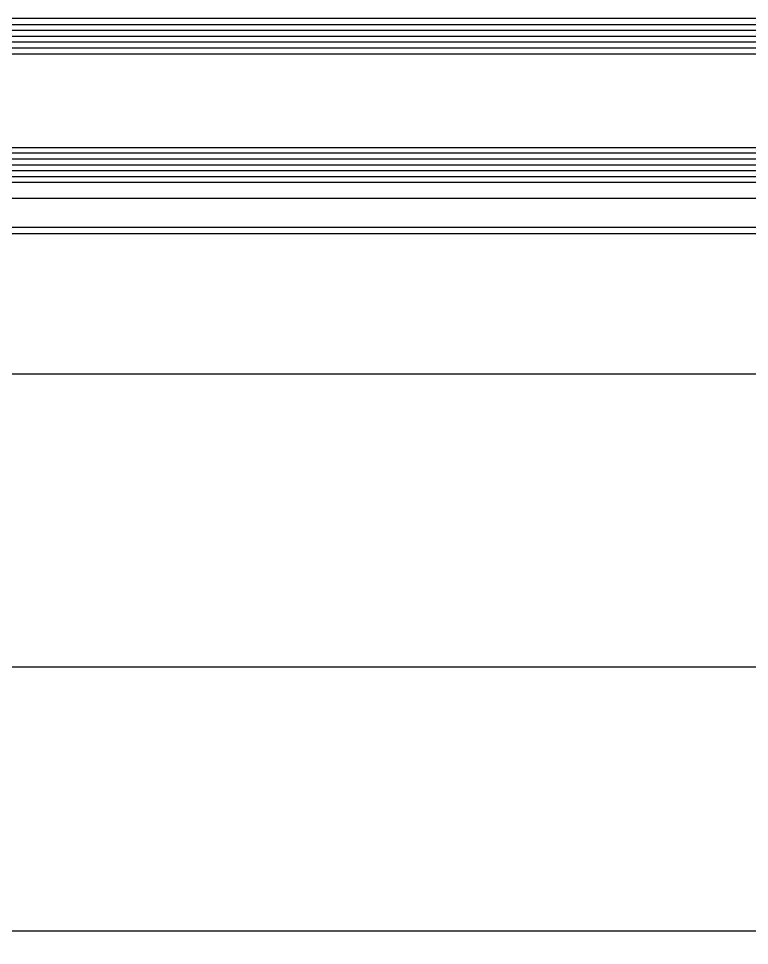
# Model space of a CAD drawing. Header units: inches. Extents: x 21 to 32698, y 13 to 3712.
# Drawn here: x 11099.69 to 11112.17, y 2584.83 to 2600.65 of the extents above; entities that cross this region are included whole.
import ezdxf

# ---------------------------------------------------------------- set-up
doc = ezdxf.new("R2010")
doc.units = ezdxf.units.IN
doc.header["$MEASUREMENT"] = 0
doc.set_wipeout_variables(frame=1)
for name, color, linetype, lineweight in [('Z_MİM_-KM-GLAZ-1', 8, 'Continuous', 25), ('Z_MİM_-KM-IZO-THERMAL', 8, 'Continuous', 25), ('Z_MİM_-KM-IZO-THERMAL-ROCKWOOL', 8, 'BATTING', 25), ('Z_MİM_-KM-PAINT', 8, 'Continuous', 25), ('Z_MİM_-KM-WALL-PLASTER', 8, 'Continuous', 25), ('Z_MİM_00', 8, 'Continuous', 25), ('Z_MİM_ALUMINIUM', 8, 'Continuous', 25), ('Z_MİM_KOLON-0.KAT', 8, 'Continuous', 25), ('Z_MİM_MYM_CAM', 8, 'Continuous', 25)]:
    doc.layers.add(name, color=color, linetype=linetype, lineweight=lineweight)
doc.linetypes.add('BATTING', pattern='A,0.00254,-2.54,[134,ltypeshp.shx,S=2.54,R=0,X=-2.54,Y=0],-5.08,[134,ltypeshp.shx,S=2.54,R=180,X=2.54,Y=0],-2.54', length=10.16254)

# ---------------------------------------------------------------- blocks, each defined once
blk = doc.blocks.new('*U183')
at = {"layer": 'Z_MİM_MYM_CAM'}
blk.add_line((2180.944878705921, 0), (271.8556404417906, 0), dxfattribs=at)
for points in [[(2180.944878705921, 0), (271.8556404417906, 0)], [(2180.944878705921, 0), (271.8556404417906, 0)], [(271.8556404417906, -1), (2180.944878705921, -1)], [(271.8556404417906, -2), (2180.944878705921, -2)], [(271.8556404417906, -3), (2180.944878705921, -3)], [(271.8556404417906, -4), (2180.944878705921, -4)], [(271.8556404417906, -5), (2180.944878705921, -5)], [(271.8556404417906, -6), (2180.944878705921, -6)], [(271.8556404417906, -22), (2180.944878705921, -22)], [(271.8556404417906, -22), (2180.944878705921, -22)], [(2180.944878705921, -23), (271.8556404417906, -23)], [(2180.944878705921, -24), (271.8556404417906, -24)], [(2180.944878705921, -25), (271.8556404417906, -25)], [(2180.944878705921, -26), (271.8556404417906, -26)], [(2180.944878705921, -27), (271.8556404417906, -27)], [(2180.944878705921, -28), (271.8556404417906, -28)], [(2180.944878705921, -28), (271.8556404417906, -28)]]:
    blk.add_lwpolyline(points, dxfattribs=at)
blk = doc.blocks.new('-KM-AL3 420_900')
at = {"layer": 'Z_MİM_KOLON-0.KAT', "xscale": 0.1, "yscale": 0.1, "zscale": 0.1}
blk.add_blockref('*U183', (3459.672107739083, 2313.300773529613), dxfattribs=at)
blk.add_wipeout([(3094.3862099892376, 2310.148302829374), (3094.386209989229, 2269.7308106578766), (3684.3862099892303, 2269.730810657762), (3684.3862099892303, 2310.148302829258)]).dxf.layer = 'Z_MİM_-KM-GLAZ-1'
at = {"layer": 'Z_MİM_ALUMINIUM'}
for p, q in [((3100.00582409167, 2309.630774370053), (3678.766595609646, 2309.630774370053)), ((3100.00582409167, 2297.730774279131), (3678.766595609646, 2297.730774279131))]:
    blk.add_line(p, q, dxfattribs=at)

msp = doc.modelspace()

# ---------------------------------------------------------------- block references
at = {"layer": 'Z_MİM_00'}
msp.add_blockref('-KM-AL3 420_900', (7602.329637220279, 287.3523255920242), dxfattribs=at)

# ---------------------------------------------------------------- next in the draw order: linework, layer by layer
at = {"layer": 'Z_MİM_-KM-IZO-THERMAL'}
msp.add_lwpolyline([(11329.21380157811, 1162.158650810004), (11329.21380157811, 969.5831087493367), (12844.21488399846, 969.5831087493367), (12844.21488399846, 2594.584265079446), (9029.214802936147, 2594.584265079446), (9029.214802936147, 1624.583233919091), (9319.214049533437, 1624.583233919091), (9319.214049533437, 969.583108823979), (10654.21387310369, 969.5831008522473), (10654.21387310369, 1161.831515063127)], dxfattribs=at)
at = {"layer": 'Z_MİM_-KM-IZO-THERMAL-ROCKWOOL', "ltscale": 0.45}
msp.add_lwpolyline([(11334.21380157811, 1162.158650810004), (11334.21380157811, 974.5831087493368), (12839.21488399846, 974.5831087493368), (12839.21488399846, 2589.584265079445), (9034.214802936143, 2589.584265079445), (9034.214802936143, 1629.583233919091), (9324.214049533435, 1629.583233919091), (9324.214049533435, 974.5831087941223), (10649.21387310369, 974.583100882104), (10649.21387310369, 1161.831515063127)], dxfattribs=at)
at = {"layer": 'Z_MİM_-KM-PAINT'}
msp.add_lwpolyline([(11326.21380157811, 1162.158650810004), (11326.21380157811, 966.5831087493367), (12847.21488399846, 966.5831087493367), (12847.21488399846, 2597.584265079445), (9026.214802936147, 2597.584265079445), (9026.214802936147, 1621.58323391909), (9316.214049533437, 1621.58323391909), (9316.214049533437, 966.5831088418925), (10657.21387310369, 966.5831008343337), (10657.21387310369, 1161.831515063127)], dxfattribs=at)
at = {"layer": 'Z_MİM_-KM-WALL-PLASTER'}
msp.add_lwpolyline([(11326.71380157811, 1162.158650810004), (11326.71380157811, 967.0831087493366), (12846.71488399846, 967.0831087493366), (12846.71488399846, 2597.084265079445), (9026.714802936143, 2597.084265079445), (9026.714802936143, 1622.083233919091), (9316.714049533435, 1622.083233919091), (9316.714049533435, 967.0831088389057), (10656.71387310369, 967.0831008373204), (10656.71387310369, 1161.831515063127)], dxfattribs=at)

doc.saveas('drawing.dxf')
